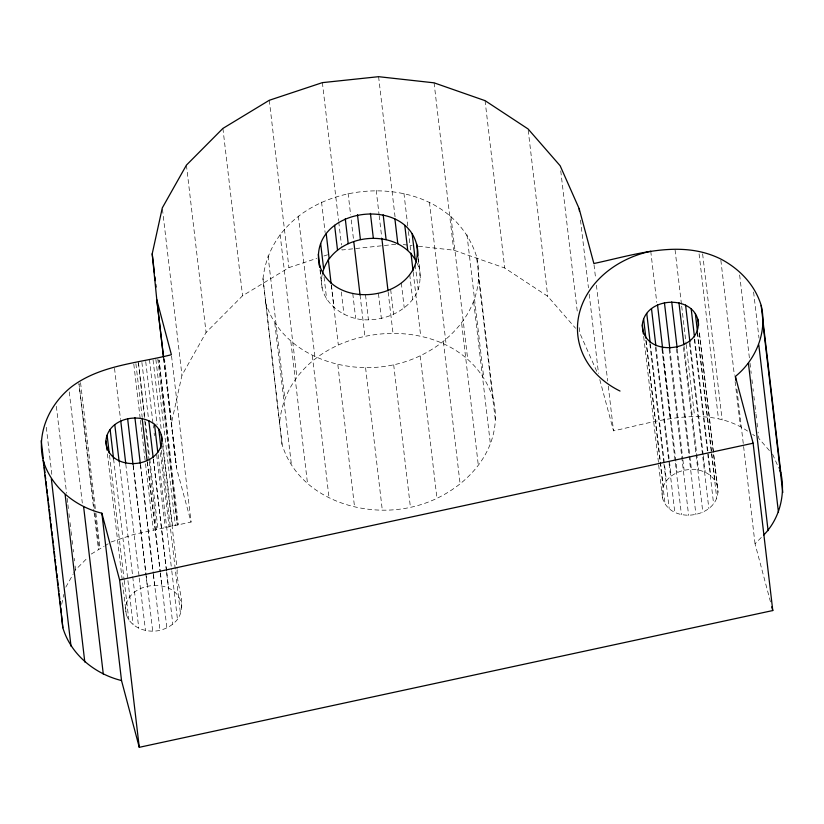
<?xml version="1.0" encoding="UTF-8"?>
<svg xmlns="http://www.w3.org/2000/svg" width="824" height="824" viewBox="0 0 824 824"><rect width="100%" height="100%" fill="white"/><g stroke="black" fill="none" stroke-linecap="round" stroke-linejoin="round"><path stroke-width="0.62" stroke-dasharray="4.12 3.09" d="M111.199 541.955L134.034 534.374L191.055 522.056L176.47 467.939L164.501 358.594M181.702 607.813C180.713 573.638 119.181 580.951 126.278 614.416C130.697 628.032 146.991 633.378 160 630.339C166.819 628.588 173.092 624.963 177.479 619.391C187.934 604.569 175.821 585.679 177.201 569.497M61.666 604.28L63.839 594.413M171.856 421.188L181.96 375.26L206.072 332.474L242.565 295.764L288.936 267.625L316.694 258.406M263 278.821C274.083 175.759 444.558 156.962 476.478 256.213L493.216 398.764C506.121 452.304 459.514 497.099 410.434 507.347C360.376 518.42 297.958 497.037 282.045 444.352L263 278.821L282.045 444.352M279.748 421.373C290.831 318.311 461.306 299.514 493.216 398.764M418.149 257.366C420.425 271.642 422.619 287.391 412.649 299.493C401.978 312.708 385.21 319.537 368.441 319.836C344.298 320.876 316.148 300.544 322.287 274.227M265.307 301.8C281.211 354.485 343.639 375.868 393.687 364.795C442.766 354.547 489.374 309.752 476.478 256.213M717.467 486.397C708.815 457.887 656.821 467.836 662.558 498.252C671.21 526.773 723.194 516.823 717.467 486.397L699.308 331.856M65.807 587.151L73.13 574.174M73.738 573.092L75.571 569.837L87.746 557.591M770.481 601.891L755.041 543.778L761.994 536.774M91.258 554.058L104.112 546.261M105.122 545.643L108.16 543.799M323.935 255.996L327.561 254.791M599.79 379.627L613.519 430.849C656.543 421.61 707.146 403.925 747.553 431.045M395.695 244.295L342.042 249.981L341.589 246.149M403.297 244.584L412.124 245.562M418.427 246.263L453.736 250.177L504.721 267.996L547.723 296.29L575.585 328.271M752.693 434.423L754.743 435.772M769.41 450.584L758.852 438.481L758.101 432.085M772.654 454.312L778.783 468.135M596.751 371.336L579.808 333.112L578.911 325.449M417.026 263.041L419.457 268.521M94.307 508.418L78.95 383.634L93.957 511.374M94.935 513.517L99.323 549.165M753.6 292.087L758.997 338.077M739.643 274.979L749.397 358.007M749.995 363.116L750.746 369.502M750.901 370.779L751.2 373.334M751.952 379.72L752.405 383.551M753.002 388.66L753.301 391.215M753.898 396.323L754.351 400.155M754.949 405.264L755.855 412.927M755.999 414.204L756.453 418.036M757.05 423.145L757.503 426.976M736.883 389.216L755.041 543.778M720.856 260.26L734.359 375.219M735.111 381.605L740.364 426.317M702.625 253.885L722.133 419.941M699.082 253.874L718.435 418.644M699.308 332.721L718.064 492.381M697.588 332.669L711.699 452.737M711.843 454.014L714.995 480.835M697.248 332.309L711.349 452.366M711.503 453.643L716.746 498.345M694.766 339.385L710.824 476.045M694.261 339.148L713.615 503.907M690.079 343.371L703.13 454.488M703.284 455.765L705.231 472.368M689.369 342.65L708.867 508.686M675.072 249.95L681.53 304.88M681.675 306.157L686.031 343.196M686.176 344.473L694.581 416.007M684.054 346.162L698.608 470.051M683.487 347.584L702.841 512.343M677.287 349.191L691.388 469.247M676.432 348.593L695.94 514.629M669.83 348.686L682.736 458.525M682.89 459.802L684.085 470.02M669.129 349.376L688.627 515.412M662.784 349.706L677.184 472.317M650.754 251.238L656.759 302.326M662.311 349.592L670.417 418.561M661.919 348.573L681.417 514.609M655.997 346.976L671.148 475.973M655.441 347.532L668.944 462.48M669.088 463.757L674.794 512.291M650.352 344.082L666.41 480.742M649.848 343.855L663.804 462.635M663.948 463.912L669.201 508.614M646.171 340.703L663.279 486.304M645.831 340.343L665.03 503.825M643.657 336.46L658.664 464.18M658.664 465.045L662.558 498.252M594.022 264.792L595.67 278.842M596.421 285.228L607.669 381.028M608.277 386.137L613.519 430.849M580.498 220.132L588.449 287.834M589.201 294.219L598.502 373.416M560.753 170.877L577.562 313.954M528.205 130.223L547.723 296.29M485.058 100.652L504.721 267.996M478.775 279.192L495.523 421.744M466.971 234.788L483.719 377.341M473.728 302.161L490.476 444.713M450.934 216.372L467.672 358.924M434.073 82.833L453.736 250.177M461.667 323.554L478.414 466.106M429.428 202.23L446.175 344.782M443.425 341.909L460.173 484.461M418.19 259.261L420.518 279.089M415.286 264.864L418.19 289.657M403.935 193.31L408.271 230.226M408.426 231.493L410.671 250.589M413.205 272.229L420.683 335.862M420.24 355.968L436.978 498.53M409.734 274.701L412.649 299.493M378.597 76.684L395.098 217.206M401.339 283.147L404.254 307.939M390.679 289.615L393.584 314.408M376.197 190.241L379.04 214.425M379.184 215.692L381.728 237.333M388.156 292.067L392.945 332.793M393.687 364.795L410.434 507.347M378.463 293.674L381.378 318.466M365.537 295.043L368.441 319.836M348.089 193.218L350.633 214.858M351.23 219.946L353.62 240.309M360.057 295.043L364.836 335.77M365.578 367.772L382.326 510.324M352.775 293.632L355.68 318.424M322.38 82.637L338.592 220.605M338.736 221.883L341.445 244.872M341.342 292.015L343.958 314.325M331.444 285.506L334.07 307.816M321.545 202.045L325.13 232.584M331.258 284.774L338.283 344.597M337.84 364.702L354.588 507.254M324.069 277.039L326.685 299.349M320.237 270.241L321.257 278.924M319.99 269.664L322.318 289.492M298.35 216.104L315.098 358.667M312.348 355.793L329.095 498.345M269.283 100.281L288.936 267.625M280.108 234.469L296.856 377.021M290.841 341.641L307.589 484.203M268.047 255.852L284.795 398.404M274.804 323.235L291.542 465.787M222.902 128.42L242.565 295.764M186.42 165.13L206.072 332.474M162.452 209.183L181.96 375.26M171.547 356.009L191.055 522.056M163.719 358.584L176.48 467.157M157.827 358.965L177.325 525.022L159.032 360.016L178.386 524.795M155.87 359.388L175.378 525.444M153.068 359.995L161.319 430.252M162.822 443.024L172.566 526.052M162.689 446.031L177.088 568.642M161.308 450.316L180.507 613.798M149.432 359.47L157.085 424.618M160.392 452.716L169.095 526.804M158.126 454.632L171.629 569.58M171.783 570.857L177.479 619.391M145.724 361.582L153.079 424.164M153.233 425.442L153.532 428.006M154.129 433.115L154.428 435.669M156.684 454.827L165.233 527.638M153.47 459.462L166.52 570.579M166.675 571.856L172.824 624.221M141.893 362.406L148.495 418.613M153.326 458.989L168.477 587.986M138.35 361.86L144.797 416.789M145.405 421.898L149.608 457.66M149.752 458.937L158.002 529.193M135.898 363.703L142.212 417.346M147.362 461.924L160.268 571.763M160.412 573.041L166.86 627.96M147.249 461.873L160.155 571.712M160.299 572.989L161.803 585.761M133.807 364.156L140.255 419.076M140.41 420.364L145.364 462.511M145.518 463.788L153.326 530.213M140.502 464.303L153.254 572.865M153.398 574.143L160 630.339M140.471 464.993L153.223 573.556M153.367 574.833L154.572 585.05M133.2 465.169L146.106 575.008M146.25 576.285L152.708 631.205M133.169 465.869L147.269 585.926M114.526 368.318L120.531 419.406M125.784 464.118L139.174 576.862M139.204 578.087L145.467 630.504M119.295 462.243L138.792 628.279M113.588 458.927L133.127 624.674M109.51 455.188L124.064 579.478M124.208 580.354L128.863 619.947M107.419 453.911L126.278 614.416M80.556 382.666L95.708 511.673M95.862 512.95L100.065 548.712M94.111 512.652L98.468 549.69M69.257 391.936L82.318 503.062M56.362 406.345L66.569 493.205M67.166 498.314L67.764 503.423M67.918 504.7L68.371 508.532M68.969 513.64L69.422 517.472M70.019 522.581L70.915 530.244M71.07 531.521L71.523 535.353M72.121 540.462L72.574 544.293M73.171 549.402L73.47 551.956M74.222 558.342L74.52 560.897M75.118 566.006L75.571 569.837M46.299 427.296L51.994 475.829M163.657 358.409L176.47 467.939M138.483 363.147L144.622 419.447M144.767 420.724L149.082 460.4M149.226 461.677L156.612 529.502"/><path stroke-width="1.24" d="M105.915 441.139C108.068 411.464 160.989 409.487 162.05 440.5C159.897 470.174 106.976 472.142 105.915 441.139L106.965 450.079M761.16 305.405C767.494 331.794 756.133 359.625 735.379 376.444L753.126 443.209L772.778 610.543L139.266 747.317L121.519 680.552C94.791 673.929 70.915 654.637 62.84 627.754L43.178 460.42C36.328 432.569 49.77 404.048 71.606 386.724C100.384 365.063 137.649 363.25 171.392 354.732L156.807 299.823L152.203 253.844L162.297 207.905L186.42 165.13L222.902 128.42L269.283 100.281L322.38 82.637L378.597 76.684L434.073 82.833L485.058 100.652L528.06 128.946L560.155 165.768L579.148 208.637L593.867 263.515C635.046 254.812 680.15 238.909 720.701 258.983C739.509 268.84 754.908 284.816 761.16 305.405L780.822 472.739C785.715 494.699 779.556 518.893 763.735 535.023M319.702 267.182C305.271 205.114 418.293 192.27 418.005 256.12M322.555 273.053C332.556 233.017 397.446 225.426 416.542 261.95M697.815 319.084C704.335 352.59 642.72 359.243 642.308 324.965C645.038 295.167 698.268 294.065 698.567 325.47M139.266 747.317L119.604 579.983L753.126 443.209M43.178 460.42C51.263 487.303 75.128 506.606 101.867 513.218L119.604 579.983M779.803 470.432L780.822 472.739M319.403 264.7C334.946 314.923 426.678 298.031 416.542 243.729M771.789 606.835L772.778 610.543M763.148 325.171L782.8 492.505M758.801 344.926L778.453 512.26M748.429 363.322L768.092 530.656M735.379 376.444L735.832 380.276M695.343 313.511L697.444 331.392M691.171 308.732L694.467 336.831M685.578 305.045L689.935 342.094M678.955 302.727L683.899 344.885M671.735 301.934L677.143 347.913M664.432 302.707L669.83 348.686M657.531 305.004L662.63 348.428M651.496 308.66L655.852 345.699M646.758 313.429L650.208 342.805M643.626 318.991L645.872 338.149M642.308 324.965L643.359 333.905M579.148 208.637L579.447 211.191M412.175 233.872L415.09 258.664M410.97 253.133L413.061 270.952M404.79 225.405L407.705 250.197M394.902 218.896L397.817 243.688M383.181 214.796L386.096 239.588M381.883 238.61L388.011 290.79M370.419 213.385L373.334 238.177M357.492 214.755L360.397 239.547M353.774 241.587L360.057 295.043M345.277 218.813L348.192 243.605M334.606 225.282L337.521 250.074M326.222 233.728L329.126 258.52M328.271 259.313L331.114 283.497M320.67 243.564L323.585 268.356M318.342 254.132L319.805 266.523M152.203 253.844L154.448 273.012M154.902 276.843L155.355 280.675M155.798 284.507L156.097 287.061M163.564 357.307L156.807 299.823L163.513 357.142M161.339 434.536L162.091 440.922M158.754 429.005L161.01 448.163M154.49 424.267L157.796 452.376M148.825 420.673L153.171 457.711M142.15 418.448L147.105 460.595M134.92 417.737L140.317 463.716M127.617 418.613L133.025 464.592M120.757 420.992L125.712 463.139M114.794 424.721L119.15 461.759M110.138 429.551L113.588 458.927M107.11 435.154L109.211 453.035M101.867 513.218L121.519 680.552M83.636 506.853L103.299 674.176M65.148 494.688L84.8 662.012M51.346 478.847L71.008 646.181M41.2 440.655L43.301 458.546M43.6 461.1L44.053 464.932M44.352 467.486L44.949 472.595M45.248 475.149L45.701 478.981M46 481.535L46.597 486.644M46.906 489.199L47.349 493.03M47.648 495.584L48.256 500.693M48.554 503.248L49.007 507.079M49.306 509.634L49.904 514.743M50.202 517.297L50.655 521.129M50.954 523.683L51.551 528.792M51.85 531.346L52.303 535.178M52.602 537.732L53.2 542.841M53.509 545.395L53.951 549.227M54.25 551.781L54.858 556.9M55.157 559.455L55.61 563.286M55.908 565.841L56.506 570.95M56.804 573.504L57.258 577.336M57.556 579.89L58.154 584.999M58.453 587.553L58.906 591.385M59.204 593.939L59.802 599.048M60.111 601.602L60.554 605.434M60.852 607.988L61.347 612.932M61.604 615.404L62.84 627.754M620.019 391.05A93.102 76.086 -6.7 0 1 578.963 314.892A93.102 76.086 -6.7 0 1 650.754 251.238"/></g></svg>
